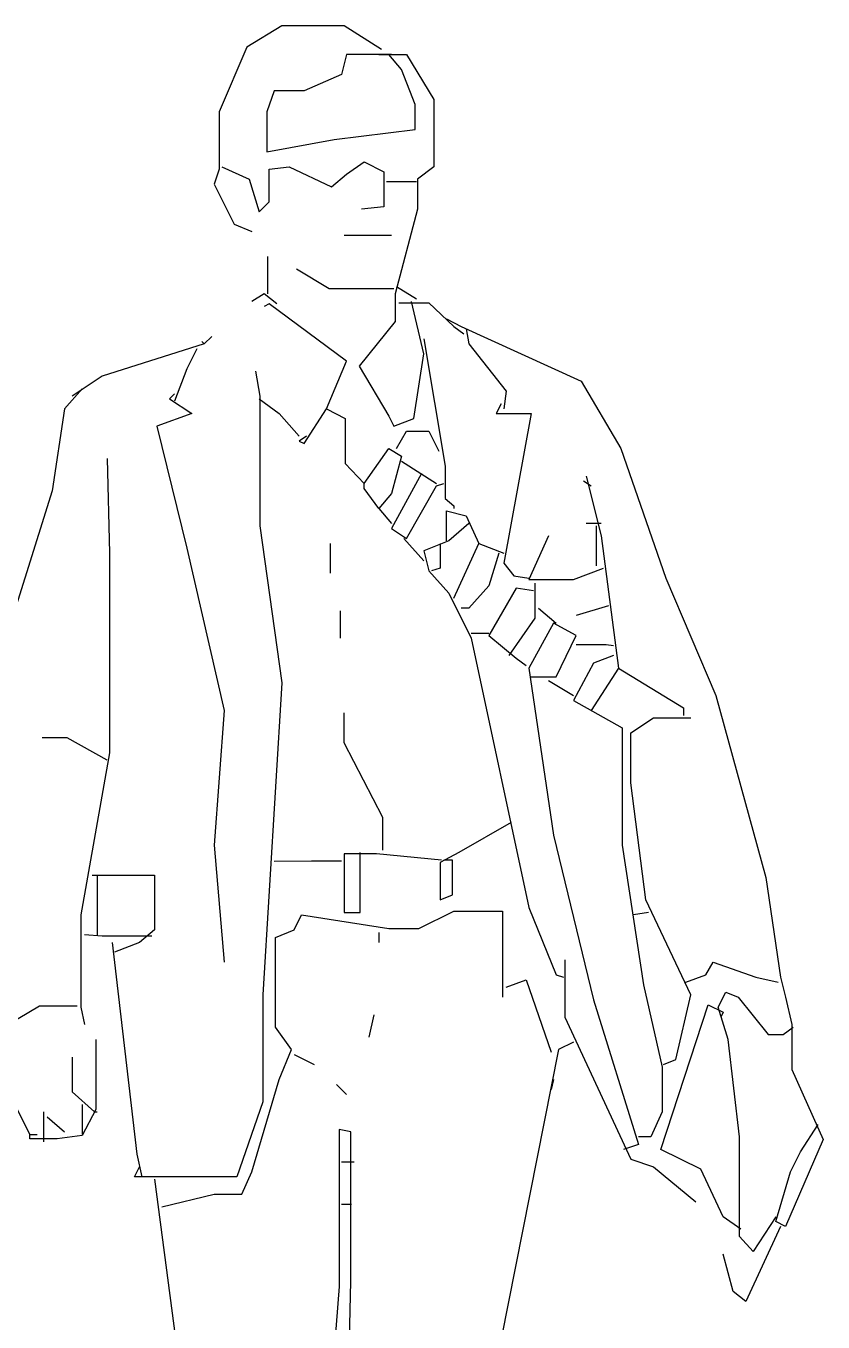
# Model space of a CAD drawing. Header units: millimetres. Extents: x -1587.96 to -1586.67, y 1778.13 to 1779.78.
# Drawn here: x -1587.313 to -1586.674, y 1778.74 to 1779.779 of the extents above; entities that cross this region are included whole.
import ezdxf

# ---------------------------------------------------------------- set-up
doc = ezdxf.new("R2010")
doc.units = ezdxf.units.MM
doc.header["$LTSCALE"] = 10
doc.layers.add('Humanos', color=2, linetype='Continuous')

msp = doc.modelspace()

# ---------------------------------------------------------------- linework, layer by layer
at = {"layer": 'Humanos'}
for points in [[(-1587.0277, 1779.7604), (-1587.0577, 1779.7794), (-1587.1077, 1779.7794), (-1587.1357, 1779.7624), (-1587.1577, 1779.7104), (-1587.1577, 1779.6644), (-1587.1617, 1779.6524), (-1587.1457, 1779.6204), (-1587.1317, 1779.6144)], [(-1587.0277, 1779.7604), (-1587.0577, 1779.7794), (-1587.1077, 1779.7794), (-1587.1357, 1779.7624), (-1587.1577, 1779.7104), (-1587.1577, 1779.6644), (-1587.1617, 1779.6524), (-1587.1457, 1779.6204), (-1587.1317, 1779.6144)], [(-1587.0197, 1779.7564), (-1587.0557, 1779.7564), (-1587.0597, 1779.7404), (-1587.0897, 1779.7274), (-1587.1137, 1779.7274), (-1587.1197, 1779.7104), (-1587.1197, 1779.6784), (-1587.0657, 1779.6884), (-1587.0007, 1779.6964), (-1587.0007, 1779.7164), (-1587.0117, 1779.7444), (-1587.0217, 1779.7564)], [(-1587.0297, 1779.7564), (-1587.0077, 1779.7564), (-1586.9857, 1779.7204), (-1586.9857, 1779.6664), (-1586.9987, 1779.6564), (-1586.9987, 1779.6324), (-1587.0167, 1779.5644), (-1587.0167, 1779.5424), (-1587.0457, 1779.5064), (-1587.0217, 1779.4664), (-1587.0177, 1779.4584), (-1587.0017, 1779.4644), (-1586.9937, 1779.5164), (-1587.0037, 1779.5584)], [(-1587.1557, 1779.6664), (-1587.1337, 1779.6564), (-1587.1257, 1779.6304), (-1587.1177, 1779.6384), (-1587.1177, 1779.6644), (-1587.1017, 1779.6664), (-1587.0677, 1779.6504), (-1587.0557, 1779.6604), (-1587.0417, 1779.6704), (-1587.0257, 1779.6624), (-1587.0257, 1779.6344), (-1587.0437, 1779.6324)], [(-1587.1557, 1779.6664), (-1587.1337, 1779.6564), (-1587.1257, 1779.6304), (-1587.1177, 1779.6384), (-1587.1177, 1779.6644), (-1587.1017, 1779.6664), (-1587.0677, 1779.6504), (-1587.0557, 1779.6604), (-1587.0417, 1779.6704), (-1587.0257, 1779.6624), (-1587.0257, 1779.6344), (-1587.0437, 1779.6324)], [(-1587.1557, 1779.6664), (-1587.1337, 1779.6564), (-1587.1257, 1779.6304), (-1587.1177, 1779.6384), (-1587.1177, 1779.6644), (-1587.1017, 1779.6664), (-1587.0677, 1779.6504), (-1587.0557, 1779.6604), (-1587.0417, 1779.6704), (-1587.0257, 1779.6624), (-1587.0257, 1779.6344), (-1587.0437, 1779.6324)], [(-1587.1557, 1779.6664), (-1587.1337, 1779.6564), (-1587.1257, 1779.6304), (-1587.1177, 1779.6384), (-1587.1177, 1779.6644), (-1587.1017, 1779.6664), (-1587.0677, 1779.6504), (-1587.0557, 1779.6604), (-1587.0417, 1779.6704), (-1587.0257, 1779.6624), (-1587.0257, 1779.6344), (-1587.0437, 1779.6324)], [(-1586.9997, 1779.6544), (-1587.0237, 1779.6544)], [(-1586.9997, 1779.6544), (-1587.0237, 1779.6544)], [(-1587.0197, 1779.6114), (-1587.0577, 1779.6114)], [(-1587.0197, 1779.6114), (-1587.0577, 1779.6114)], [(-1587.0197, 1779.6114), (-1587.0577, 1779.6114)], [(-1587.0197, 1779.6114), (-1587.0577, 1779.6114)], [(-1587.0197, 1779.6114), (-1587.0577, 1779.6114)], [(-1587.0197, 1779.6114), (-1587.0577, 1779.6114)], [(-1587.0197, 1779.6114), (-1587.0577, 1779.6114)], [(-1587.1187, 1779.5644), (-1587.1187, 1779.5944)], [(-1587.1187, 1779.5644), (-1587.1187, 1779.5944)], [(-1587.0177, 1779.5684), (-1587.0697, 1779.5684), (-1587.0957, 1779.5844)], [(-1587.0177, 1779.5684), (-1587.0697, 1779.5684), (-1587.0957, 1779.5844)], [(-1587.0157, 1779.5704), (-1586.9997, 1779.5604)], [(-1587.0157, 1779.5704), (-1586.9997, 1779.5604)], [(-1587.0157, 1779.5704), (-1586.9997, 1779.5604)], [(-1587.0157, 1779.5704), (-1586.9997, 1779.5604)], [(-1587.1117, 1779.5564), (-1587.1217, 1779.5644), (-1587.1317, 1779.5584)], [(-1587.1117, 1779.5564), (-1587.1217, 1779.5644), (-1587.1317, 1779.5584)], [(-1587.1117, 1779.5564), (-1587.1217, 1779.5644), (-1587.1317, 1779.5584)], [(-1587.1117, 1779.5564), (-1587.1217, 1779.5644), (-1587.1317, 1779.5584)], [(-1587.1117, 1779.5564), (-1587.1217, 1779.5644), (-1587.1317, 1779.5584)], [(-1587.0717, 1779.4724), (-1587.0557, 1779.5104), (-1587.1177, 1779.5564), (-1587.1217, 1779.5544)], [(-1587.0137, 1779.5574), (-1586.9897, 1779.5574), (-1586.9697, 1779.5384), (-1586.9617, 1779.5324)], [(-1587.0137, 1779.5574), (-1586.9897, 1779.5574), (-1586.9697, 1779.5384), (-1586.9617, 1779.5324)], [(-1586.9757, 1779.5444), (-1586.9637, 1779.5384), (-1586.8677, 1779.4944), (-1586.8357, 1779.4404), (-1586.7997, 1779.3364), (-1586.7597, 1779.2424), (-1586.7197, 1779.0964), (-1586.7077, 1779.0164), (-1586.7037, 1779.0004), (-1586.6987, 1778.9784), (-1586.6987, 1778.9424), (-1586.6737, 1778.8864), (-1586.7037, 1778.8164), (-1586.7117, 1778.8204), (-1586.6997, 1778.8604), (-1586.6917, 1778.8764), (-1586.6777, 1778.8984)], [(-1587.1637, 1779.5304), (-1587.1697, 1779.5244), (-1587.1717, 1779.5264)], [(-1587.1637, 1779.5304), (-1587.1697, 1779.5244), (-1587.1717, 1779.5264)], [(-1586.9937, 1779.5284), (-1586.9767, 1779.4264), (-1586.9767, 1779.4004), (-1586.9697, 1779.3944), (-1586.9697, 1779.3924)], [(-1586.9937, 1779.5284), (-1586.9767, 1779.4264), (-1586.9767, 1779.4004), (-1586.9697, 1779.3944), (-1586.9697, 1779.3924)], [(-1586.9937, 1779.5284), (-1586.9767, 1779.4264), (-1586.9767, 1779.4004), (-1586.9697, 1779.3944), (-1586.9697, 1779.3924)], [(-1586.9937, 1779.5284), (-1586.9767, 1779.4264), (-1586.9767, 1779.4004), (-1586.9697, 1779.3944), (-1586.9697, 1779.3924)], [(-1586.9597, 1779.5364), (-1586.9577, 1779.5244), (-1586.9277, 1779.4864), (-1586.9297, 1779.4724)], [(-1587.1697, 1779.5244), (-1587.2517, 1779.4984), (-1587.2757, 1779.4824)], [(-1587.1697, 1779.5244), (-1587.2517, 1779.4984), (-1587.2757, 1779.4824)], [(-1587.1697, 1779.5244), (-1587.2517, 1779.4984), (-1587.2757, 1779.4824)], [(-1587.1697, 1779.5244), (-1587.2517, 1779.4984), (-1587.2757, 1779.4824)], [(-1587.1697, 1779.5244), (-1587.2517, 1779.4984), (-1587.2757, 1779.4824)], [(-1587.1697, 1779.5244), (-1587.2517, 1779.4984), (-1587.2757, 1779.4824)], [(-1587.1757, 1779.5204), (-1587.1837, 1779.5044), (-1587.1937, 1779.4784)], [(-1587.1757, 1779.5204), (-1587.1837, 1779.5044), (-1587.1937, 1779.4784)], [(-1587.1757, 1779.5204), (-1587.1837, 1779.5044), (-1587.1937, 1779.4784)], [(-1587.1287, 1779.5024), (-1587.1252, 1779.4824), (-1587.1252, 1779.3784), (-1587.1077, 1779.2524), (-1587.1227, 1779.0024), (-1587.1227, 1778.9164), (-1587.1437, 1778.8564), (-1587.2257, 1778.8564), (-1587.2217, 1778.8644)], [(-1587.2677, 1779.4884), (-1587.2817, 1779.4724), (-1587.2917, 1779.4064), (-1587.3577, 1779.1964), (-1587.3577, 1779.1464), (-1587.3507, 1779.1244), (-1587.3482, 1779.0984), (-1587.351, 1779.0664), (-1587.3503, 1779.0444), (-1587.3503, 1778.9744), (-1587.3377, 1778.9724), (-1587.3017, 1778.9934), (-1587.2717, 1778.9934)], [(-1587.1937, 1779.4844), (-1587.1977, 1779.4804), (-1587.1797, 1779.4684), (-1587.2077, 1779.4584), (-1587.1837, 1779.3604), (-1587.1537, 1779.2304), (-1587.1617, 1779.1224), (-1587.1537, 1779.0284)], [(-1587.1257, 1779.4804), (-1587.1097, 1779.4684), (-1587.0937, 1779.4504)], [(-1586.9317, 1779.4764), (-1586.9357, 1779.4684), (-1586.9077, 1779.4684), (-1586.9297, 1779.3484), (-1586.9217, 1779.3384), (-1586.9097, 1779.3364)], [(-1587.0877, 1779.4504), (-1587.0937, 1779.4464), (-1587.0897, 1779.4444), (-1587.0717, 1779.4724), (-1587.0567, 1779.4644), (-1587.0567, 1779.4284), (-1587.0417, 1779.4124), (-1587.0217, 1779.4404), (-1587.0117, 1779.4344), (-1587.0197, 1779.4044), (-1587.0297, 1779.3924), (-1587.0417, 1779.4084), (-1587.0417, 1779.4124)], [(-1587.0157, 1779.4404), (-1587.0077, 1779.4544), (-1586.9897, 1779.4544), (-1586.9817, 1779.4384)], [(-1587.0157, 1779.4404), (-1587.0077, 1779.4544), (-1586.9897, 1779.4544), (-1586.9817, 1779.4384)], [(-1587.0157, 1779.4404), (-1587.0077, 1779.4544), (-1586.9897, 1779.4544), (-1586.9817, 1779.4384)], [(-1587.0157, 1779.4404), (-1587.0077, 1779.4544), (-1586.9897, 1779.4544), (-1586.9817, 1779.4384)], [(-1587.0157, 1779.4404), (-1587.0077, 1779.4544), (-1586.9897, 1779.4544), (-1586.9817, 1779.4384)], [(-1587.0157, 1779.4404), (-1587.0077, 1779.4544), (-1586.9897, 1779.4544), (-1586.9817, 1779.4384)], [(-1587.0157, 1779.4404), (-1587.0077, 1779.4544), (-1586.9897, 1779.4544), (-1586.9817, 1779.4384)], [(-1587.0157, 1779.4404), (-1587.0077, 1779.4544), (-1586.9897, 1779.4544), (-1586.9817, 1779.4384)], [(-1587.0157, 1779.4404), (-1587.0077, 1779.4544), (-1586.9897, 1779.4544), (-1586.9817, 1779.4384)], [(-1587.0157, 1779.4404), (-1587.0077, 1779.4544), (-1586.9897, 1779.4544), (-1586.9817, 1779.4384)], [(-1587.2477, 1779.4324), (-1587.2457, 1779.3564), (-1587.2457, 1779.1964), (-1587.2687, 1779.0664), (-1587.2687, 1778.9924), (-1587.2657, 1778.9784)], [(-1587.0117, 1779.4304), (-1586.9837, 1779.4124)], [(-1586.9957, 1779.4204), (-1587.0197, 1779.3764), (-1587.0077, 1779.3684), (-1586.9837, 1779.4104), (-1586.9777, 1779.4124)], [(-1586.9957, 1779.4204), (-1587.0197, 1779.3764), (-1587.0077, 1779.3684), (-1586.9837, 1779.4104), (-1586.9777, 1779.4124)], [(-1586.9957, 1779.4204), (-1587.0197, 1779.3764), (-1587.0077, 1779.3684), (-1586.9837, 1779.4104), (-1586.9777, 1779.4124)], [(-1586.9957, 1779.4204), (-1587.0197, 1779.3764), (-1587.0077, 1779.3684), (-1586.9837, 1779.4104), (-1586.9777, 1779.4124)], [(-1586.9957, 1779.4204), (-1587.0197, 1779.3764), (-1587.0077, 1779.3684), (-1586.9837, 1779.4104), (-1586.9777, 1779.4124)], [(-1586.8657, 1779.4144), (-1586.8597, 1779.4104)], [(-1586.8657, 1779.4144), (-1586.8597, 1779.4104)], [(-1586.8657, 1779.4144), (-1586.8597, 1779.4104)], [(-1586.8657, 1779.4144), (-1586.8597, 1779.4104)], [(-1586.8657, 1779.4144), (-1586.8597, 1779.4104)], [(-1586.8657, 1779.4144), (-1586.8597, 1779.4104)], [(-1586.8657, 1779.4144), (-1586.8597, 1779.4104)], [(-1586.8637, 1779.4184), (-1586.8517, 1779.3704), (-1586.8377, 1779.2644), (-1586.7857, 1779.2324), (-1586.7857, 1779.2264)], [(-1587.0297, 1779.3924), (-1587.0197, 1779.3804)], [(-1587.0297, 1779.3924), (-1587.0197, 1779.3804)], [(-1587.0297, 1779.3924), (-1587.0197, 1779.3804)], [(-1586.9757, 1779.3664), (-1586.9757, 1779.3904), (-1586.9597, 1779.3864), (-1586.9497, 1779.3644)], [(-1586.9757, 1779.3664), (-1586.9757, 1779.3904), (-1586.9597, 1779.3864), (-1586.9497, 1779.3644)], [(-1586.9577, 1779.3804), (-1586.9737, 1779.3664), (-1586.9937, 1779.3584), (-1586.9897, 1779.3424), (-1586.9737, 1779.3244), (-1586.9557, 1779.2884), (-1586.9097, 1779.0724), (-1586.8877, 1779.0184), (-1586.8817, 1779.0164)], [(-1586.8517, 1779.3804), (-1586.8637, 1779.3804)], [(-1586.8517, 1779.3804), (-1586.8637, 1779.3804)], [(-1586.8517, 1779.3804), (-1586.8637, 1779.3804)], [(-1586.8517, 1779.3804), (-1586.8637, 1779.3804)], [(-1586.8557, 1779.3784), (-1586.8557, 1779.3464)], [(-1586.8557, 1779.3784), (-1586.8557, 1779.3464)], [(-1586.8557, 1779.3784), (-1586.8557, 1779.3464)], [(-1586.8557, 1779.3784), (-1586.8557, 1779.3464)], [(-1586.8557, 1779.3784), (-1586.8557, 1779.3464)], [(-1586.8557, 1779.3784), (-1586.8557, 1779.3464)], [(-1586.8557, 1779.3784), (-1586.8557, 1779.3464)], [(-1586.8557, 1779.3784), (-1586.8557, 1779.3464)], [(-1587.0687, 1779.3644), (-1587.0687, 1779.3404)], [(-1587.0097, 1779.3684), (-1586.9937, 1779.3504)], [(-1586.9807, 1779.3644), (-1586.9807, 1779.3444), (-1586.9877, 1779.3424)], [(-1586.9807, 1779.3644), (-1586.9807, 1779.3444), (-1586.9877, 1779.3424)], [(-1586.9807, 1779.3644), (-1586.9807, 1779.3444), (-1586.9877, 1779.3424)], [(-1586.9807, 1779.3644), (-1586.9807, 1779.3444), (-1586.9877, 1779.3424)], [(-1586.9807, 1779.3644), (-1586.9807, 1779.3444), (-1586.9877, 1779.3424)], [(-1586.9807, 1779.3644), (-1586.9807, 1779.3444), (-1586.9877, 1779.3424)], [(-1586.9697, 1779.3204), (-1586.9497, 1779.3644), (-1586.9297, 1779.3564)], [(-1586.9697, 1779.3204), (-1586.9497, 1779.3644), (-1586.9297, 1779.3564)], [(-1586.8937, 1779.3704), (-1586.9097, 1779.3354), (-1586.8737, 1779.3354), (-1586.8497, 1779.3444)], [(-1586.8937, 1779.3704), (-1586.9097, 1779.3354), (-1586.8737, 1779.3354), (-1586.8497, 1779.3444)], [(-1586.8937, 1779.3704), (-1586.9097, 1779.3354), (-1586.8737, 1779.3354), (-1586.8497, 1779.3444)], [(-1586.8937, 1779.3704), (-1586.9097, 1779.3354), (-1586.8737, 1779.3354), (-1586.8497, 1779.3444)], [(-1586.8937, 1779.3704), (-1586.9097, 1779.3354), (-1586.8737, 1779.3354), (-1586.8497, 1779.3444)], [(-1586.8937, 1779.3704), (-1586.9097, 1779.3354), (-1586.8737, 1779.3354), (-1586.8497, 1779.3444)], [(-1586.9337, 1779.3564), (-1586.9417, 1779.3304), (-1586.9577, 1779.3124), (-1586.9637, 1779.3124)], [(-1586.9337, 1779.3564), (-1586.9417, 1779.3304), (-1586.9577, 1779.3124), (-1586.9637, 1779.3124)], [(-1586.9337, 1779.3564), (-1586.9417, 1779.3304), (-1586.9577, 1779.3124), (-1586.9637, 1779.3124)], [(-1586.9337, 1779.3564), (-1586.9417, 1779.3304), (-1586.9577, 1779.3124), (-1586.9637, 1779.3124)], [(-1586.9047, 1779.3324), (-1586.9047, 1779.3044), (-1586.9257, 1779.2744)], [(-1586.9057, 1779.3264), (-1586.9197, 1779.3284), (-1586.9417, 1779.2904), (-1586.9197, 1779.2724), (-1586.9117, 1779.2664)], [(-1586.9057, 1779.3264), (-1586.9197, 1779.3284), (-1586.9417, 1779.2904), (-1586.9197, 1779.2724), (-1586.9117, 1779.2664)], [(-1586.9057, 1779.3264), (-1586.9197, 1779.3284), (-1586.9417, 1779.2904), (-1586.9197, 1779.2724), (-1586.9117, 1779.2664)], [(-1587.0607, 1779.3104), (-1587.0607, 1779.2884)], [(-1586.9017, 1779.3124), (-1586.8877, 1779.3004)], [(-1586.8457, 1779.3144), (-1586.8717, 1779.3064)], [(-1586.8457, 1779.3144), (-1586.8717, 1779.3064)], [(-1586.8457, 1779.3144), (-1586.8717, 1779.3064)], [(-1586.9077, 1779.2574), (-1586.8877, 1779.2574), (-1586.8717, 1779.2904), (-1586.8897, 1779.3004), (-1586.9097, 1779.2644), (-1586.8897, 1779.1304), (-1586.8577, 1778.9984), (-1586.8217, 1778.8824), (-1586.8337, 1778.8784)], [(-1586.9557, 1779.2924), (-1586.9417, 1779.2924)], [(-1586.9557, 1779.2924), (-1586.9417, 1779.2924)], [(-1586.8717, 1779.2834), (-1586.8477, 1779.2834), (-1586.8417, 1779.2824)], [(-1586.8717, 1779.2834), (-1586.8477, 1779.2834), (-1586.8417, 1779.2824)], [(-1586.8717, 1779.2834), (-1586.8477, 1779.2834), (-1586.8417, 1779.2824)], [(-1586.8717, 1779.2834), (-1586.8477, 1779.2834), (-1586.8417, 1779.2824)], [(-1586.8717, 1779.2834), (-1586.8477, 1779.2834), (-1586.8417, 1779.2824)], [(-1586.8717, 1779.2834), (-1586.8477, 1779.2834), (-1586.8417, 1779.2824)], [(-1586.8717, 1779.2834), (-1586.8477, 1779.2834), (-1586.8417, 1779.2824)], [(-1586.8717, 1779.2834), (-1586.8477, 1779.2834), (-1586.8417, 1779.2824)], [(-1586.8717, 1779.2834), (-1586.8477, 1779.2834), (-1586.8417, 1779.2824)], [(-1586.8417, 1779.2744), (-1586.8577, 1779.2684), (-1586.8737, 1779.2384), (-1586.8347, 1779.2164), (-1586.8347, 1779.1224), (-1586.8177, 1779.0104), (-1586.8027, 1778.9444), (-1586.8027, 1778.9084), (-1586.8117, 1778.8884), (-1586.8217, 1778.8884)], [(-1586.8377, 1779.2644), (-1586.8597, 1779.2304)], [(-1586.8937, 1779.2544), (-1586.8737, 1779.2424)], [(-1587.0267, 1779.1184), (-1587.0267, 1779.1444), (-1587.0577, 1779.2044), (-1587.0577, 1779.2284)], [(-1586.8017, 1778.9464), (-1586.7917, 1778.9504), (-1586.7797, 1779.0024), (-1586.8157, 1779.0784), (-1586.8277, 1779.1724), (-1586.8277, 1779.2124), (-1586.8097, 1779.2244), (-1586.7797, 1779.2244)], [(-1587.2477, 1779.1904), (-1587.2797, 1779.2084), (-1587.2997, 1779.2084)], [(-1586.9237, 1779.1404), (-1586.9657, 1779.1164), (-1586.9807, 1779.1084), (-1586.9807, 1779.0784), (-1586.9707, 1779.0824), (-1586.9707, 1779.1104), (-1586.9777, 1779.1104)], [(-1586.9797, 1779.1104), (-1587.0317, 1779.1154), (-1587.0577, 1779.1154), (-1587.0577, 1779.0684), (-1587.0447, 1779.0684), (-1587.0447, 1779.1164)], [(-1587.1137, 1779.1094), (-1587.0837, 1779.1099), (-1587.0597, 1779.1099)], [(-1587.2597, 1779.0984), (-1587.2097, 1779.0984), (-1587.2097, 1779.0544), (-1587.2217, 1779.0444), (-1587.2417, 1779.0364)], [(-1587.2557, 1779.0984), (-1587.2557, 1779.0504)], [(-1587.2037, 1778.8324), (-1587.1617, 1778.8424), (-1587.1397, 1778.8424), (-1587.1317, 1778.8604), (-1587.1097, 1778.9344), (-1587.0997, 1778.9584), (-1587.1127, 1778.9764), (-1587.1127, 1779.0484), (-1587.0977, 1779.0544), (-1587.0917, 1779.0664), (-1587.0217, 1779.0554), (-1586.9977, 1779.0554), (-1586.9697, 1779.0694), (-1586.9307, 1779.0694), (-1586.9307, 1779.0004)], [(-1586.8137, 1779.0684), (-1586.8257, 1779.0664)], [(-1586.8137, 1779.0684), (-1586.8257, 1779.0664)], [(-1587.2117, 1779.0494), (-1587.2517, 1779.0494), (-1587.2657, 1779.0504)], [(-1587.0297, 1779.0524), (-1587.0297, 1779.0444)], [(-1587.0297, 1779.0524), (-1587.0297, 1779.0444)], [(-1587.0297, 1779.0524), (-1587.0297, 1779.0444)], [(-1587.2437, 1779.0444), (-1587.2237, 1778.8744), (-1587.2197, 1778.8564)], [(-1587.2437, 1779.0444), (-1587.2237, 1778.8744), (-1587.2197, 1778.8564)], [(-1587.2437, 1779.0444), (-1587.2237, 1778.8744), (-1587.2197, 1778.8564)], [(-1587.2437, 1779.0444), (-1587.2237, 1778.8744), (-1587.2197, 1778.8564)], [(-1587.2437, 1779.0444), (-1587.2237, 1778.8744), (-1587.2197, 1778.8564)], [(-1587.2437, 1779.0444), (-1587.2237, 1778.8744), (-1587.2197, 1778.8564)], [(-1586.8807, 1779.0304), (-1586.8807, 1778.9844), (-1586.8277, 1778.8704), (-1586.8097, 1778.8644), (-1586.7757, 1778.8364)], [(-1586.7837, 1779.0124), (-1586.7677, 1779.0184), (-1586.7617, 1779.0284), (-1586.7277, 1779.0164), (-1586.7097, 1779.0124)], [(-1586.9277, 1779.0084), (-1586.9117, 1779.0144), (-1586.8917, 1778.9564)], [(-1586.9277, 1779.0084), (-1586.9117, 1779.0144), (-1586.8917, 1778.9564)], [(-1586.9277, 1779.0084), (-1586.9117, 1779.0144), (-1586.8917, 1778.9564)], [(-1586.9277, 1779.0084), (-1586.9117, 1779.0144), (-1586.8917, 1778.9564)], [(-1586.9277, 1779.0084), (-1586.9117, 1779.0144), (-1586.8917, 1778.9564)], [(-1586.7117, 1778.8244), (-1586.7297, 1778.7964), (-1586.7407, 1778.8084), (-1586.7407, 1778.8884), (-1586.7497, 1778.9664), (-1586.7577, 1778.9924), (-1586.7517, 1779.0044), (-1586.7417, 1779.0004), (-1586.7177, 1778.9704), (-1586.7057, 1778.9704), (-1586.6977, 1778.9764)], [(-1586.7397, 1778.8144), (-1586.7537, 1778.8244), (-1586.7717, 1778.8624), (-1586.8037, 1778.8784), (-1586.7657, 1778.9944), (-1586.7537, 1778.9884), (-1586.7557, 1778.9844)], [(-1587.0337, 1778.9864), (-1587.0377, 1778.9684)], [(-1587.0337, 1778.9864), (-1587.0377, 1778.9684)], [(-1587.0337, 1778.9864), (-1587.0377, 1778.9684)], [(-1587.0337, 1778.9864), (-1587.0377, 1778.9684)], [(-1587.0337, 1778.9864), (-1587.0377, 1778.9684)], [(-1587.0337, 1778.9864), (-1587.0377, 1778.9684)], [(-1587.0337, 1778.9864), (-1587.0377, 1778.9684)], [(-1587.2567, 1778.9664), (-1587.2567, 1778.9104), (-1587.2677, 1778.8894), (-1587.2877, 1778.8869), (-1587.3097, 1778.8869), (-1587.3097, 1778.8904)], [(-1587.2567, 1778.9664), (-1587.2567, 1778.9104), (-1587.2677, 1778.8894), (-1587.2877, 1778.8869), (-1587.3097, 1778.8869), (-1587.3097, 1778.8904)], [(-1586.8737, 1778.9644), (-1586.8857, 1778.9584), (-1586.9317, 1778.7264), (-1586.9687, 1778.5264), (-1586.9687, 1778.4664), (-1586.9797, 1778.3764), (-1586.9937, 1778.2424), (-1586.9957, 1778.2244), (-1586.9957, 1778.2104)], [(-1587.2757, 1778.9524), (-1587.2757, 1778.9244), (-1587.2577, 1778.9084), (-1587.2557, 1778.9084)], [(-1587.2757, 1778.9524), (-1587.2757, 1778.9244), (-1587.2577, 1778.9084), (-1587.2557, 1778.9084)], [(-1587.0977, 1778.9544), (-1587.0817, 1778.9464)], [(-1587.0637, 1778.9304), (-1587.0557, 1778.9224)], [(-1586.8897, 1778.9344), (-1586.8917, 1778.9264)], [(-1586.8897, 1778.9344), (-1586.8917, 1778.9264)], [(-1586.8897, 1778.9344), (-1586.8917, 1778.9264)], [(-1586.8897, 1778.9344), (-1586.8917, 1778.9264)], [(-1587.3237, 1778.9184), (-1587.3097, 1778.8904), (-1587.3037, 1778.8904)], [(-1587.2677, 1778.9144), (-1587.2677, 1778.8904)], [(-1587.2677, 1778.9144), (-1587.2677, 1778.8904)], [(-1587.2987, 1778.9084), (-1587.2987, 1778.8844)], [(-1587.2987, 1778.9084), (-1587.2987, 1778.8844)], [(-1587.2987, 1778.9084), (-1587.2987, 1778.8844)], [(-1587.2987, 1778.9084), (-1587.2987, 1778.8844)], [(-1587.2987, 1778.9084), (-1587.2987, 1778.8844)], [(-1587.2987, 1778.9084), (-1587.2987, 1778.8844)], [(-1587.2957, 1778.9044), (-1587.2817, 1778.8924)], [(-1587.2957, 1778.9044), (-1587.2817, 1778.8924)], [(-1587.0677, 1778.6284), (-1587.0547, 1778.6684), (-1587.0522, 1778.7724), (-1587.0522, 1778.8924), (-1587.0617, 1778.8944), (-1587.0617, 1778.7684), (-1587.0717, 1778.6384), (-1587.0607, 1778.5984), (-1587.0607, 1778.5424)], [(-1587.0597, 1778.8684), (-1587.0497, 1778.8684)], [(-1587.0597, 1778.8684), (-1587.0497, 1778.8684)], [(-1587.0597, 1778.8684), (-1587.0497, 1778.8684)], [(-1587.0597, 1778.8684), (-1587.0497, 1778.8684)], [(-1587.0597, 1778.8684), (-1587.0497, 1778.8684)], [(-1587.2097, 1778.8544), (-1587.1897, 1778.7024), (-1587.1737, 1778.6284), (-1587.1737, 1778.5364), (-1587.1577, 1778.3984), (-1587.1117, 1778.1944), (-1587.1137, 1778.1824)], [(-1587.0597, 1778.8344), (-1587.0517, 1778.8344)], [(-1586.7077, 1778.8164), (-1586.7357, 1778.7564), (-1586.7457, 1778.7644), (-1586.7537, 1778.7944)]]:
    msp.add_lwpolyline(points, dxfattribs=at)

doc.saveas('drawing.dxf')
